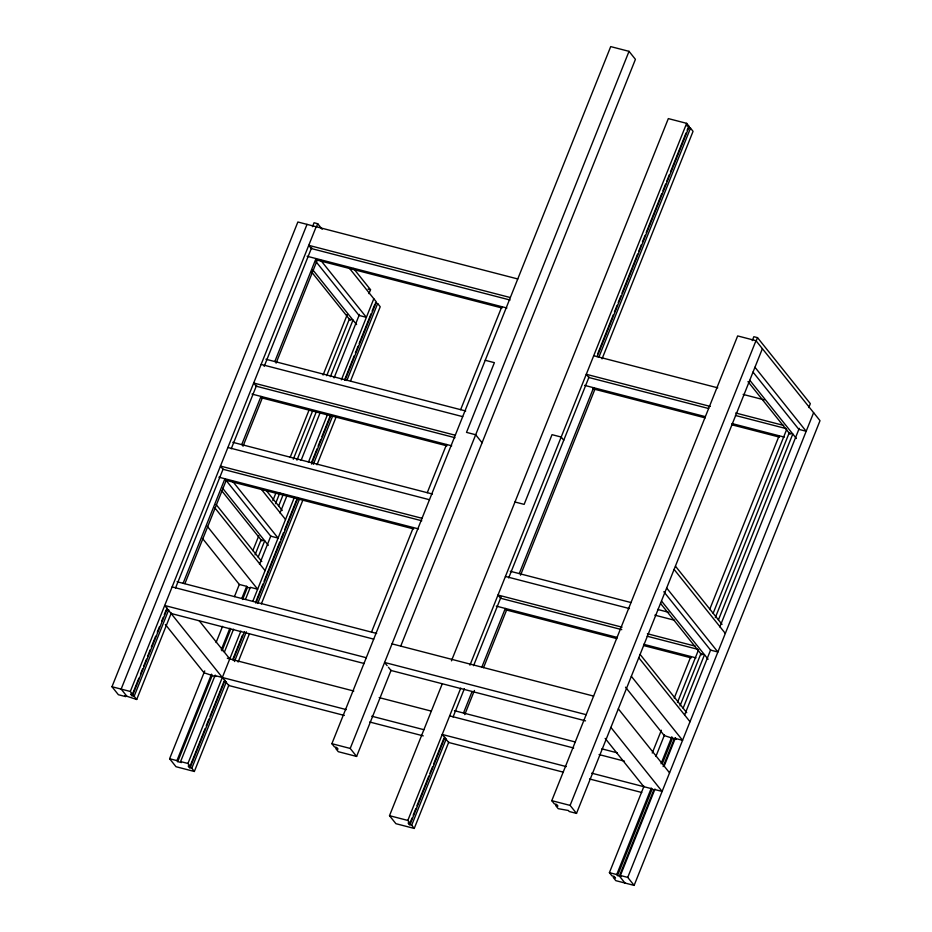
<?xml version="1.0" encoding="UTF-8"?>
<svg xmlns="http://www.w3.org/2000/svg" width="932" height="932" viewBox="0 0 932 932"><rect width="100%" height="100%" fill="white"/><g stroke="black" fill="none" stroke-linecap="round" stroke-linejoin="round"><path stroke-width="1.4" d="M171.29 613.011L136.713 699.478L124.911 695.622L125.715 696.623L118.387 694.724L111.98 686.733L297.867 222.002L517.761 278.959M307.024 224.379L121.148 689.097L126.752 696.099M312.476 226.686L314.049 222.76L317.707 223.715L322.192 229.307M167.457 608.212L132.868 694.678L130.305 691.474L316.181 226.744M316.67 226.325L317.707 223.715M136.713 699.478L134.15 696.274L131.855 695.68L138.88 678.123M140.511 674.069L142.666 668.663M143.749 665.961L146.452 659.204M147.536 656.501L150.227 649.744M151.31 647.053L155.632 636.241M157.252 632.187L159.419 626.782M161.574 621.376L163.205 617.322M164.277 614.619L165.896 610.577M175.554 587.952L223.109 469.064M231.218 448.805L256.603 385.3M264.175 366.392L311.719 247.504M134.15 696.274L168.727 609.819M183.103 583.316L224.927 478.745L226.208 480.353L184.92 583.572M274.812 361.546L316.006 258.56L317.264 260.133L276.082 363.13M241.726 444.634L261.007 396.426L262.288 398.022L243.007 446.242M228.923 685.008L194.345 771.475L176.02 766.721L169.612 758.73L204.737 670.912M216.084 642.544L222.562 626.327M234.456 596.608L239.314 584.457L202.465 538.416M252.828 550.672L258.77 535.818M272.82 500.694L276.058 492.585M290.108 457.461L309.016 410.173M323.066 375.048L347.391 314.259M255.03 554.878L261.042 539.861L264.7 540.816L258.199 557.08M275.523 503.664L279.833 492.888M293.3 459.208L312.698 410.721M326.701 375.689L349.337 319.117L352.995 320.072L330.371 376.645M215.187 675.106L180.61 761.572L181.414 762.574L177.744 761.619L176.94 760.629L211.529 674.162M221.245 649.849L229.901 628.226M241.784 598.507L246.642 586.345L239.314 584.457M278.645 505.96L283.491 493.832M296.959 460.163L316.356 411.664M177.744 761.619L212.321 675.164M222.049 650.851L230.693 629.228M242.588 599.509L247.446 587.346L246.642 586.345M224.379 652.144L233.559 629.182M245.454 599.462L250.312 587.3L257.64 589.199L207.312 526.324M259.492 564.338L270.839 535.958M280.031 512.996L287.056 495.44M301.106 460.315L320.014 413.027M334.064 377.903L359.461 314.41M368.967 293.638L370.54 289.712L353.531 268.463M225.078 680.209L190.501 766.675L187.938 763.471L240.887 631.081M252.782 601.361L294.384 497.339M308.434 462.214L327.342 414.926M341.392 379.802L373.814 298.741M194.345 771.475L191.782 768.271L189.487 767.677L205.156 728.498M206.24 725.795L208.943 719.038M210.026 716.347L224.076 681.222M232.72 659.6L242.448 635.286M255.951 601.513L262.975 583.945M264.059 581.242L279.728 542.063M280.812 539.372L283.514 532.615M284.586 529.912L297.553 497.49M311.603 462.365L317.008 448.851M318.092 446.148L320.794 439.391M321.878 436.689L329.975 416.429M344.572 379.953L354.288 355.64M355.372 352.937L358.074 346.18M359.158 343.477L371.041 313.758M372.124 311.055L374.827 304.298M233.186 659.949L244.534 631.581M255.881 603.202L298.03 497.828M311.533 464.054L330.988 415.427M345.038 380.303L376.377 301.945L349.547 268.428M191.782 768.271L226.36 681.805M234.468 661.545L246.351 631.826M257.698 603.458L299.312 499.435M313.362 464.311L332.806 415.672M346.855 380.547L377.658 303.541L375.363 302.947M238.114 662.046L249.461 633.678M261.344 603.948L302.947 499.925M316.997 464.8L335.916 417.524M350.502 381.048L380.221 306.745L377.658 303.541M371.507 632.117L413.319 527.559M427.264 492.702L446.545 444.482M460.641 409.672L501.835 306.686M391.079 670.271L356.607 756.434L338.281 751.693L335.73 748.489L338.013 749.083L336.732 747.487L334.448 746.893L331.885 743.689L610.705 46.6L629.03 51.342L635.426 59.345L400.772 646.039M356.607 756.434L350.211 748.443L629.03 51.342M448.793 742.035L414.239 828.432L395.914 823.69L389.506 815.686L442.281 683.75M451.438 660.858L668.326 118.597L686.651 123.339L689.214 126.542L597.132 356.758M444.96 737.235L410.395 823.632L407.832 820.44L460.757 688.131M469.938 665.18L686.651 123.339M414.239 828.432L411.676 825.239L409.393 824.645L412.084 817.888M413.167 815.197L415.87 808.44M416.942 805.737L428.825 776.041M429.908 773.339L432.611 766.593M433.683 763.891L443.947 738.237M597.738 353.729L613.349 314.69M614.433 311.999L617.124 305.265M618.196 302.574L620.898 295.84M621.97 293.149L637.581 254.098M638.665 251.407L641.356 244.685M642.428 241.982L645.13 235.26M646.202 232.557L661.813 193.518M662.897 190.827L665.588 184.093M666.66 181.402L669.362 174.668M670.434 171.977L686.045 132.938M687.129 130.247L688.2 127.556L690.496 128.138L693.058 131.342L602.049 358.867M453.057 716.988L464.392 688.632M473.572 665.681L501.113 596.841M508.674 577.933L589.059 376.959M411.676 825.239L446.242 738.831M598.95 357.014L690.496 128.138M463.495 713.015L472.07 691.567M481.716 667.44L505.307 608.456L506.589 610.052L483.533 667.696M519.252 573.599L593.602 387.712L594.884 389.308L520.534 575.195M464.765 714.611L474.423 690.484M762.388 348.673L576.512 813.403L569.184 811.504L568.38 810.502L558.186 808.661L555.623 805.458L557.918 806.052L556.637 804.444L554.342 803.862L551.779 800.658L737.655 335.928L755.98 340.681L820.02 420.67L634.133 885.4L615.819 880.658L613.256 877.455L615.539 878.049L614.258 876.441L611.974 875.859L609.412 872.655L643.989 786.189M752.275 340.611L753.848 336.697L757.506 337.64L810.339 403.638L808.766 407.564M576.512 813.403L570.104 805.399L755.98 340.681M755.945 341.566L757.506 337.64M652.249 753.033L661.359 730.245M674.232 698.068L690.857 656.512M709.636 609.54L779.14 435.768M655.883 756.469L664.528 734.859M677.494 702.437L698.569 649.744M713.155 613.268L786.643 429.536M679.999 705.897L700.841 653.786L704.499 654.742L683.121 708.18M715.322 617.59L789.124 433.042L792.794 433.997L718.444 619.885M654.986 789.043L620.409 875.498L621.201 876.499L617.543 875.556L616.739 874.554L651.317 788.088M661.044 763.774L671.856 736.758M617.543 875.556L652.12 789.089M662.384 763.424L672.659 737.76M653.949 789.567L619.372 876.022L624.976 883.023M663.141 766.605L674.488 738.226M664.178 766.069L675.525 737.701M684.705 714.739L710.638 649.895M719.83 626.921L799.26 428.336M634.133 885.4L627.737 877.396L813.613 412.678M686.919 125.948L689.214 126.542M510.328 297.553L308.748 245.337L311.311 248.541L510.072 300.022M307.129 256.265L506.915 308.003M316.938 260.051L502.057 308.003M368.093 289.083L370.54 289.712M593.719 355.709L717.757 387.84M743.13 394.411L764.275 399.886M710.324 406.434L586.275 374.291L588.838 377.495L708.658 408.531M735.697 413.004L783.626 425.423M735.441 415.474L786.189 428.615M584.585 385.37L705.303 416.639M731.958 423.547L784.301 437.108M485.234 360.288L494.391 362.665L466.513 432.378L475.67 434.743L482.077 442.747M592.997 388.819L705.186 417.874M731.83 424.782L779.513 437.131M265.935 359.251L465.72 410.989M261.123 364.424L462.691 416.639M455.259 435.232L253.69 383.017L256.242 386.209L455.002 437.702M251.99 394.085L451.705 445.822M261.799 397.894L446.917 445.846M514.977 501.998L524.145 504.375L552.024 434.662L561.181 437.038L563.744 440.23M232.825 442.327L432.425 494.03M227.897 447.488L429.466 499.715M422.033 518.297L220.465 466.082L223.016 469.285L421.777 520.767M218.88 477.184L418.48 528.887M225.765 480.236L413.692 528.922M510.235 571.258L630.952 602.538M657.608 609.435L668.827 612.347M505.424 576.454L629.473 608.584M654.835 615.155L674.57 620.269M622.028 627.178L497.991 595.047L500.554 598.239L621.772 629.648M647.402 633.748L695.33 646.167M647.146 636.218L697.893 649.359M496.29 606.115L617.019 637.383M643.663 644.292L696.006 657.852M506.099 609.924L616.891 638.63M643.534 645.527L691.218 657.876M247.446 587.346L249.893 587.987M177.057 581.743L376.656 633.457M172.129 586.915L373.709 639.131M392.034 643.872L593.602 696.087M366.264 657.712L164.696 605.497L167.259 608.701M586.17 714.681L384.59 662.466L387.153 665.669M166.245 609.703L168.541 610.297L224.892 680.698M171.104 613.501L364.214 663.526M585.529 720.855L390.997 670.469L388.434 667.265M454.467 710.685L575.195 741.954M601.839 748.85L617.264 752.846M227.315 658.272L353.81 691.043M379.184 697.614L431.33 711.128M449.655 715.869L573.704 748.012M599.078 754.582L624.452 761.153M346.366 709.625L215.001 675.595L215.793 676.597M371.74 716.207L423.897 729.709M566.272 766.593L442.222 734.463L444.785 737.666M591.645 773.164L651.13 788.577L654.369 790.208M654.788 789.532L662.128 791.431L610.891 727.426M213.964 676.119L204.003 672.753L165.36 624.475M223.878 681.7L226.161 682.294L228.724 685.498L344.316 715.438M443.772 738.668L446.067 739.262L448.63 742.466L562.8 772.034M369.689 722.009L423.256 735.884M589.583 778.977L641.74 792.491M111.98 686.733L130.305 691.474M331.885 743.689L350.211 748.443M551.779 800.658L570.104 805.399M132.868 694.678L130.585 694.084L131.855 695.68M169.612 758.73L176.94 760.629M180.61 761.572L187.938 763.471M389.506 815.686L407.832 820.44M609.412 872.655L616.739 874.554M620.409 875.498L627.737 877.396M190.501 766.675L188.206 766.081L189.487 767.677M410.395 823.632L408.111 823.038L409.393 824.645M754.955 367.266L806.18 431.26L798.852 429.361L753.009 372.101M749.841 380.326L796.394 438.494M747.965 381.619L790.045 434.195M675.49 566.225L722.044 624.382M674.092 569.417L725.317 633.422M666.66 588.01L717.885 652.004L710.557 650.105L663.829 591.727M661.545 601.07L708.099 659.239M660.567 603.482L701.749 654.94M640.168 654.52L686.733 712.689M320.561 260.086L366.381 317.334L359.053 315.435L315.913 261.543M638.781 657.724L690.006 721.717M312.721 269.756L356.595 324.569M311.742 272.167L350.246 320.258M631.348 676.306L682.573 740.311L675.234 738.412L676.038 739.402L664.248 735.558L625.535 687.199M618.335 708.844L669.56 772.838M605.159 738.4L643.802 786.678M266.133 490.325L282.245 510.456M261.263 489.172L285.518 519.485M232.266 480.83L278.085 538.079L270.758 536.18L225.824 480.038M222.643 488.263L268.311 545.313M221.665 490.675L261.95 541.003M216.142 504.527L261.799 561.577M214.744 507.73L265.072 570.605M199.203 620.735L229.761 658.912"/></g></svg>
